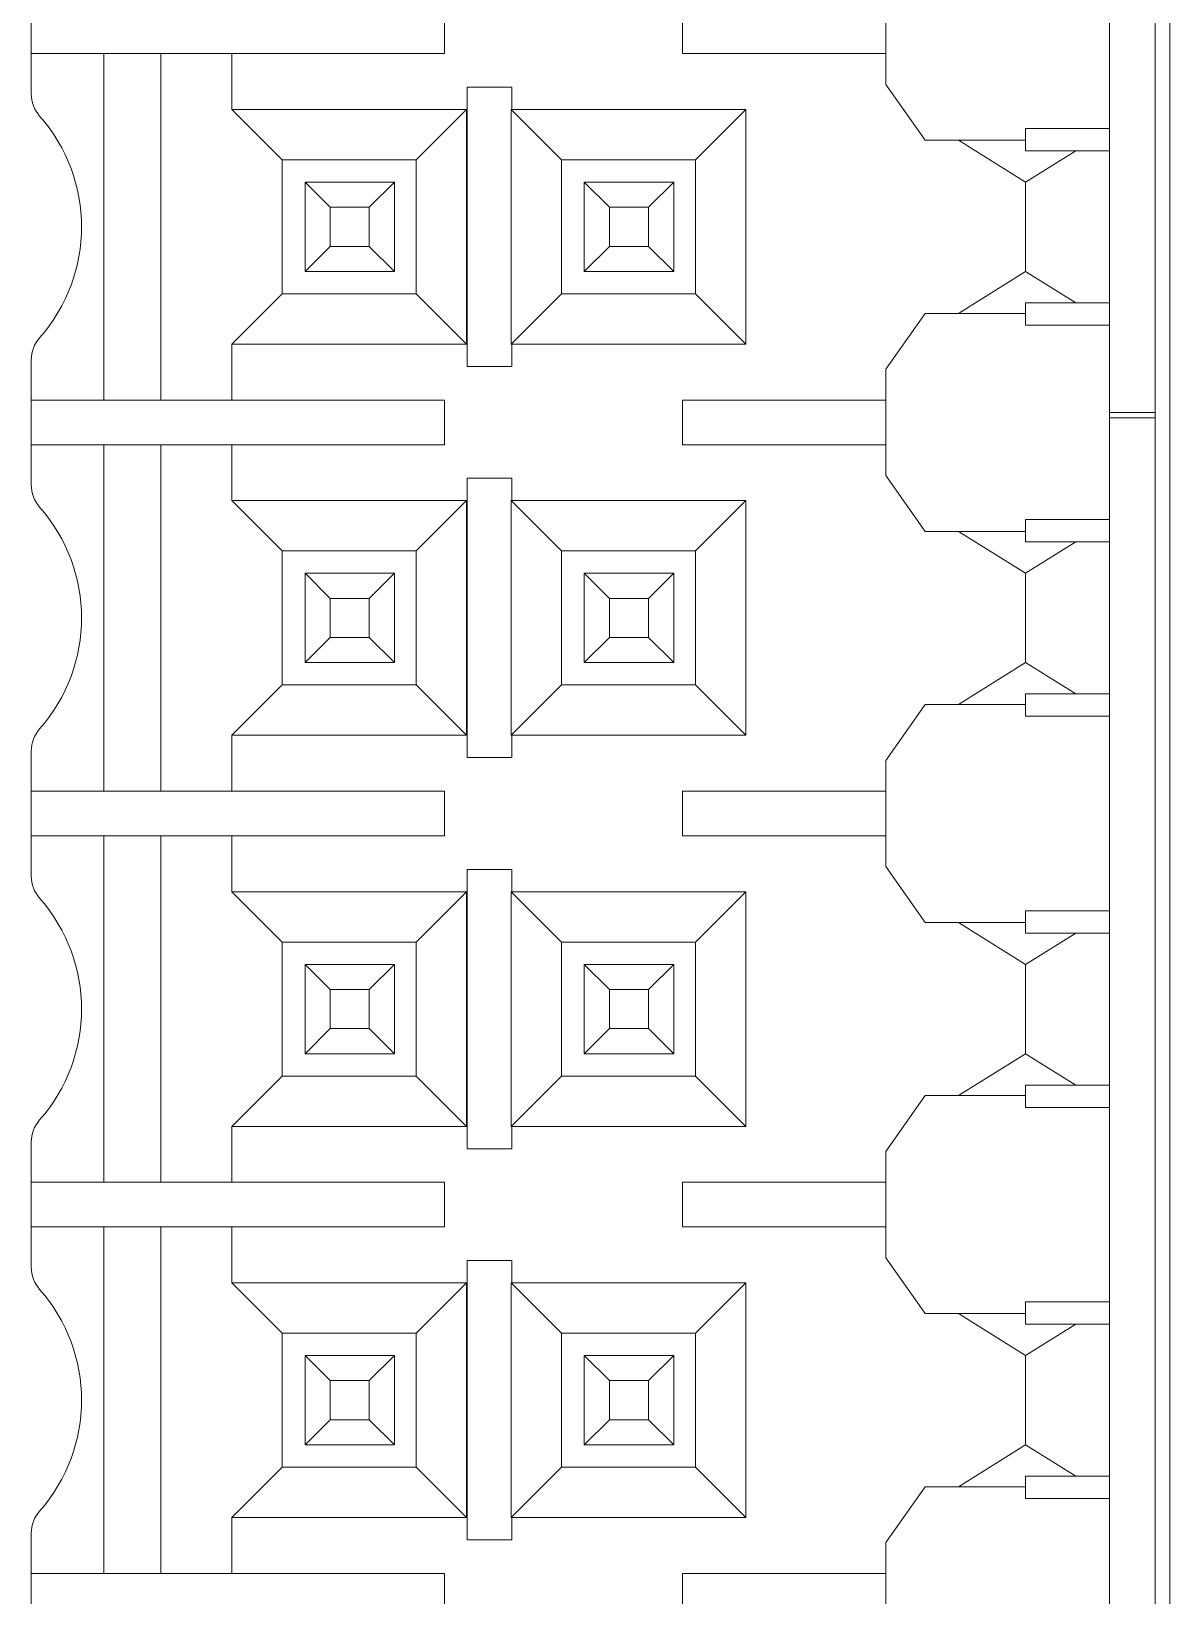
# Model space of a CAD drawing. Extents: x 222 to 1672, y 144 to 807.
# Drawn here: x 454.82 to 465.01, y 413.89 to 427.89 of the extents above; entities that cross this region are included whole.
import ezdxf

# ---------------------------------------------------------------- set-up
doc = ezdxf.new("R2010")
doc.units = 0
doc.header["$LTSCALE"] = 2
doc.header["$MEASUREMENT"] = 0
doc.layers.get('0').update_dxf_attribs({"linetype": 'CONTINUOUS'})

msp = doc.modelspace()

# ---------------------------------------------------------------- linework, layer by layer
at = {"linetype": 'Continuous', "lineweight": 5}
for p, q in [((465.01374, 398.90584), (465.01374, 442.86788)), ((464.88272, 442.73686), (464.88272, 399.03686)), ((464.47398, 427.01684), (464.47398, 428.75684)), ((454.82398, 428.44584), (454.82398, 427.32702)), ((462.47398, 427.41184), (462.47398, 428.36184)), ((458.5238, 427.68684), (458.5238, 428.08684)), ((460.65398, 427.68684), (460.65398, 428.08684)), ((454.82398, 427.68684), (458.5238, 427.68684)), ((455.47398, 424.58684), (455.47398, 427.68684)), ((455.98398, 427.68684), (455.98398, 424.58684)), ((456.61935, 427.68684), (456.61935, 427.18684)), ((460.65398, 427.68684), (462.47398, 427.68684)), ((459.12398, 427.38684), (458.72398, 427.38684)), ((458.72398, 427.38684), (458.72398, 424.88684)), ((459.12398, 427.18684), (459.12398, 427.38684)), ((462.47398, 427.41184), (462.82398, 426.91184)), ((456.61935, 427.18684), (457.06939, 426.73685)), ((458.71935, 427.18684), (456.61935, 427.18684)), ((458.71935, 427.18684), (458.26935, 426.73684)), ((458.71935, 425.08684), (458.71935, 427.18684)), ((459.11935, 427.18684), (459.12398, 427.18684)), ((459.11935, 427.18684), (459.56935, 426.73684)), ((459.11935, 427.18684), (459.11935, 425.08684)), ((461.21935, 427.18684), (459.12398, 427.18684)), ((461.21935, 427.18684), (460.76935, 426.73684)), ((461.21935, 425.08684), (461.21935, 427.18684)), ((463.72398, 427.01684), (464.47398, 427.01684)), ((463.72398, 426.91184), (463.72398, 427.01684)), ((464.47398, 427.01684), (464.47398, 426.81684)), ((463.72398, 426.91184), (462.82398, 426.91184)), ((463.12398, 426.91184), (463.72398, 426.53684)), ((463.72398, 426.91184), (463.72398, 426.81684)), ((458.26935, 426.73684), (457.06936, 426.73684)), ((457.0694, 426.73684), (457.0694, 425.53684)), ((458.26935, 425.53684), (458.26935, 426.73684)), ((460.76935, 426.73684), (459.56935, 426.73684)), ((459.56935, 426.73684), (459.56935, 425.53684)), ((460.76935, 425.53684), (460.76935, 426.73684)), ((464.47398, 426.81684), (463.72398, 426.81684)), ((463.72398, 426.53684), (464.17197, 426.81684)), ((464.47398, 425.45684), (464.47398, 426.81684)), ((458.07398, 426.53684), (457.27398, 426.53684)), ((457.27398, 426.53684), (457.49898, 426.31184)), ((457.27398, 426.53684), (457.27398, 425.73684)), ((458.07398, 426.53684), (457.84898, 426.31184)), ((458.07398, 425.73684), (458.07398, 426.53684)), ((460.57398, 426.53684), (459.77398, 426.53684)), ((459.77398, 426.53684), (459.99898, 426.31184)), ((459.77398, 426.53684), (459.77398, 425.73684)), ((460.57398, 426.53684), (460.34898, 426.31184)), ((460.57398, 425.73684), (460.57398, 426.53684)), ((463.72398, 426.53684), (463.72398, 425.73684)), ((457.84898, 426.31184), (457.49898, 426.31184)), ((457.49898, 426.31184), (457.49898, 425.96184)), ((457.84898, 425.96184), (457.84898, 426.31184)), ((459.99898, 426.31184), (459.99898, 425.96184)), ((460.34898, 426.31184), (459.99898, 426.31184)), ((460.34898, 425.96184), (460.34898, 426.31184)), ((457.27398, 425.73684), (457.49898, 425.96184)), ((457.49898, 425.96184), (457.84898, 425.96184)), ((458.07398, 425.73684), (457.84898, 425.96184)), ((459.77398, 425.73684), (459.99898, 425.96184)), ((459.99898, 425.96184), (460.34898, 425.96184)), ((460.57398, 425.73684), (460.34898, 425.96184)), ((457.27398, 425.73684), (458.07398, 425.73684)), ((459.77398, 425.73684), (460.57398, 425.73684)), ((463.72398, 425.73684), (463.12398, 425.36184)), ((464.17199, 425.45684), (463.72398, 425.73684)), ((456.61935, 425.08684), (457.06939, 425.53683)), ((457.06936, 425.53684), (458.26935, 425.53684)), ((458.71935, 425.08684), (458.26935, 425.53684)), ((459.11935, 425.08684), (459.56935, 425.53684)), ((459.56935, 425.53684), (460.76935, 425.53684)), ((461.21935, 425.08684), (460.76935, 425.53684)), ((462.82398, 425.36184), (462.47398, 424.86184)), ((463.72398, 425.36184), (462.82398, 425.36184)), ((463.72398, 425.45684), (463.72398, 425.36184)), ((464.47398, 425.45684), (463.72398, 425.45684)), ((463.72398, 425.25684), (463.72398, 425.36184)), ((464.47398, 425.45684), (464.47398, 425.25684)), ((463.72398, 425.25684), (464.47398, 425.25684)), ((464.47398, 423.51684), (464.47398, 425.25684)), ((456.61935, 425.08684), (456.61935, 424.58684)), ((456.61935, 425.08684), (458.71935, 425.08684)), ((459.11935, 425.08684), (459.12398, 425.08684)), ((459.12398, 425.08684), (461.21935, 425.08684)), ((459.12398, 424.88684), (459.12398, 425.08684)), ((454.82398, 424.94584), (454.82398, 423.82702)), ((458.72398, 424.88684), (459.12398, 424.88684)), ((462.47398, 423.91184), (462.47398, 424.86184)), ((454.82398, 424.58684), (458.5238, 424.58684)), ((458.5238, 424.18684), (458.5238, 424.58684)), ((460.65398, 424.18684), (460.65398, 424.58684)), ((460.65398, 424.58684), (462.47398, 424.58684)), ((464.47398, 424.47684), (464.88272, 424.47684)), ((464.47398, 424.42675), (464.88272, 424.42675)), ((454.82398, 424.18684), (458.5238, 424.18684)), ((455.47398, 421.08684), (455.47398, 424.18684)), ((455.98398, 424.18684), (455.98398, 421.08684)), ((456.61935, 424.18684), (456.61935, 423.68684)), ((460.65398, 424.18684), (462.47398, 424.18684)), ((459.12398, 423.88684), (458.72398, 423.88684)), ((458.72398, 423.88684), (458.72398, 421.38684)), ((459.12398, 423.68684), (459.12398, 423.88684)), ((462.47398, 423.91184), (462.82398, 423.41184)), ((458.71935, 423.68684), (456.61935, 423.68684)), ((456.61935, 423.68684), (457.06939, 423.23685)), ((458.71935, 423.68684), (458.26935, 423.23684)), ((458.71935, 421.58684), (458.71935, 423.68684)), ((459.11935, 423.68684), (459.12398, 423.68684)), ((459.11935, 423.68684), (459.56935, 423.23684)), ((459.11935, 423.68684), (459.11935, 421.58684)), ((461.21935, 423.68684), (459.12398, 423.68684)), ((461.21935, 423.68684), (460.76935, 423.23684)), ((461.21935, 421.58684), (461.21935, 423.68684)), ((463.72398, 423.51684), (464.47398, 423.51684)), ((463.72398, 423.41184), (463.72398, 423.51684)), ((464.47398, 423.51684), (464.47398, 423.31684)), ((463.72398, 423.41184), (462.82398, 423.41184)), ((463.12398, 423.41184), (463.72398, 423.03684)), ((463.72398, 423.41184), (463.72398, 423.31684)), ((458.26935, 423.23684), (457.06936, 423.23684)), ((457.0694, 423.23684), (457.0694, 422.03684)), ((458.26935, 422.03684), (458.26935, 423.23684)), ((460.76935, 423.23684), (459.56935, 423.23684)), ((459.56935, 423.23684), (459.56935, 422.03684)), ((460.76935, 422.03684), (460.76935, 423.23684)), ((464.47398, 423.31684), (463.72398, 423.31684)), ((463.72398, 423.03684), (464.17197, 423.31684)), ((464.47398, 421.95684), (464.47398, 423.31684)), ((457.27398, 423.03684), (457.27398, 422.23684)), ((457.27398, 423.03684), (457.49898, 422.81184)), ((458.07398, 423.03684), (457.27398, 423.03684)), ((458.07398, 423.03684), (457.84898, 422.81184)), ((458.07398, 422.23684), (458.07398, 423.03684)), ((459.77398, 423.03684), (459.77398, 422.23684)), ((459.77398, 423.03684), (459.99898, 422.81184)), ((460.57398, 423.03684), (459.77398, 423.03684)), ((460.57398, 423.03684), (460.34898, 422.81184)), ((460.57398, 422.23684), (460.57398, 423.03684)), ((463.72398, 423.03684), (463.72398, 422.23684)), ((457.84898, 422.81184), (457.49898, 422.81184)), ((457.49898, 422.81184), (457.49898, 422.46184)), ((457.84898, 422.46184), (457.84898, 422.81184)), ((459.99898, 422.81184), (459.99898, 422.46184)), ((460.34898, 422.81184), (459.99898, 422.81184)), ((460.34898, 422.46184), (460.34898, 422.81184)), ((457.27398, 422.23684), (457.49898, 422.46184)), ((457.49898, 422.46184), (457.84898, 422.46184)), ((458.07398, 422.23684), (457.84898, 422.46184)), ((459.77398, 422.23684), (459.99898, 422.46184)), ((459.99898, 422.46184), (460.34898, 422.46184)), ((460.57398, 422.23684), (460.34898, 422.46184)), ((457.27398, 422.23684), (458.07398, 422.23684)), ((459.77398, 422.23684), (460.57398, 422.23684)), ((463.72398, 422.23684), (463.12398, 421.86184)), ((464.17199, 421.95684), (463.72398, 422.23684)), ((456.61935, 421.58684), (457.06939, 422.03683)), ((457.06936, 422.03684), (458.26935, 422.03684)), ((458.71935, 421.58684), (458.26935, 422.03684)), ((459.11935, 421.58684), (459.56935, 422.03684)), ((459.56935, 422.03684), (460.76935, 422.03684)), ((461.21935, 421.58684), (460.76935, 422.03684)), ((462.82398, 421.86184), (462.47398, 421.36184)), ((463.72398, 421.86184), (462.82398, 421.86184)), ((463.72398, 421.95684), (463.72398, 421.86184)), ((464.47398, 421.95684), (463.72398, 421.95684)), ((463.72398, 421.75684), (463.72398, 421.86184)), ((464.47398, 421.95684), (464.47398, 421.75684)), ((463.72398, 421.75684), (464.47398, 421.75684)), ((464.47398, 420.01684), (464.47398, 421.75684)), ((456.61935, 421.58684), (458.71935, 421.58684)), ((456.61935, 421.58684), (456.61935, 421.08684)), ((459.11935, 421.58684), (459.12398, 421.58684)), ((459.12398, 421.58684), (461.21935, 421.58684)), ((459.12398, 421.38684), (459.12398, 421.58684)), ((454.82398, 421.44584), (454.82398, 420.32702)), ((458.72398, 421.38684), (459.12398, 421.38684)), ((462.47398, 420.41184), (462.47398, 421.36184)), ((454.82398, 421.08684), (458.5238, 421.08684)), ((458.5238, 420.68684), (458.5238, 421.08684)), ((460.65398, 420.68684), (460.65398, 421.08684)), ((460.65398, 421.08684), (462.47398, 421.08684)), ((454.82398, 420.68684), (458.5238, 420.68684)), ((455.47398, 417.58684), (455.47398, 420.68684)), ((455.98398, 420.68684), (455.98398, 417.58684)), ((456.61935, 420.68684), (456.61935, 420.18684)), ((460.65398, 420.68684), (462.47398, 420.68684)), ((459.12398, 420.38684), (458.72398, 420.38684)), ((458.72398, 420.38684), (458.72398, 417.88684)), ((459.12398, 420.18684), (459.12398, 420.38684)), ((462.47398, 420.41184), (462.82398, 419.91184)), ((456.61935, 420.18684), (457.06939, 419.73685)), ((458.71935, 420.18684), (456.61935, 420.18684)), ((458.71935, 420.18684), (458.26935, 419.73684)), ((458.71935, 418.08684), (458.71935, 420.18684)), ((459.11935, 420.18684), (459.11935, 418.08684)), ((459.11935, 420.18684), (459.56935, 419.73684)), ((459.11935, 420.18684), (459.12398, 420.18684)), ((461.21935, 420.18684), (459.12398, 420.18684)), ((461.21935, 420.18684), (460.76935, 419.73684)), ((461.21935, 418.08684), (461.21935, 420.18684)), ((463.72398, 420.01684), (464.47398, 420.01684)), ((463.72398, 419.91184), (463.72398, 420.01684)), ((464.47398, 420.01684), (464.47398, 419.81684)), ((463.72398, 419.91184), (462.82398, 419.91184)), ((463.12398, 419.91184), (463.72398, 419.53684)), ((463.72398, 419.91184), (463.72398, 419.81684)), ((458.26935, 419.73684), (457.06936, 419.73684)), ((457.0694, 419.73684), (457.0694, 418.53684)), ((458.26935, 418.53684), (458.26935, 419.73684)), ((459.56935, 419.73684), (459.56935, 418.53684)), ((460.76935, 419.73684), (459.56935, 419.73684)), ((460.76935, 418.53684), (460.76935, 419.73684)), ((464.47398, 419.81684), (463.72398, 419.81684)), ((463.72398, 419.53684), (464.17197, 419.81684)), ((464.47398, 418.45684), (464.47398, 419.81684)), ((457.27398, 419.53684), (457.27398, 418.73684)), ((457.27398, 419.53684), (457.49898, 419.31184)), ((458.07398, 419.53684), (457.27398, 419.53684)), ((458.07398, 419.53684), (457.84898, 419.31184)), ((458.07398, 418.73684), (458.07398, 419.53684)), ((460.57398, 419.53684), (459.77398, 419.53684)), ((459.77398, 419.53684), (459.99898, 419.31184)), ((459.77398, 419.53684), (459.77398, 418.73684)), ((460.57398, 419.53684), (460.34898, 419.31184)), ((460.57398, 418.73684), (460.57398, 419.53684)), ((463.72398, 419.53684), (463.72398, 418.73684)), ((457.49898, 419.31184), (457.49898, 418.96184)), ((457.84898, 419.31184), (457.49898, 419.31184)), ((457.84898, 418.96184), (457.84898, 419.31184)), ((459.99898, 419.31184), (459.99898, 418.96184)), ((460.34898, 419.31184), (459.99898, 419.31184)), ((460.34898, 418.96184), (460.34898, 419.31184)), ((457.27398, 418.73684), (457.49898, 418.96184)), ((457.49898, 418.96184), (457.84898, 418.96184)), ((458.07398, 418.73684), (457.84898, 418.96184)), ((459.77398, 418.73684), (459.99898, 418.96184)), ((459.99898, 418.96184), (460.34898, 418.96184)), ((460.57398, 418.73684), (460.34898, 418.96184)), ((457.27398, 418.73684), (458.07398, 418.73684)), ((459.77398, 418.73684), (460.57398, 418.73684)), ((463.72398, 418.73684), (463.12398, 418.36184)), ((464.17199, 418.45684), (463.72398, 418.73684)), ((456.61935, 418.08684), (457.06939, 418.53683)), ((457.06936, 418.53684), (458.26935, 418.53684)), ((458.71935, 418.08684), (458.26935, 418.53684)), ((459.11935, 418.08684), (459.56935, 418.53684)), ((459.56935, 418.53684), (460.76935, 418.53684)), ((461.21935, 418.08684), (460.76935, 418.53684)), ((462.82398, 418.36184), (462.47398, 417.86184)), ((463.72398, 418.36184), (462.82398, 418.36184)), ((463.72398, 418.45684), (463.72398, 418.36184)), ((464.47398, 418.45684), (463.72398, 418.45684)), ((463.72398, 418.25684), (463.72398, 418.36184)), ((464.47398, 418.45684), (464.47398, 418.25684)), ((463.72398, 418.25684), (464.47398, 418.25684)), ((464.47398, 416.51684), (464.47398, 418.25684)), ((456.61935, 418.08684), (456.61935, 417.58684)), ((456.61935, 418.08684), (458.71935, 418.08684)), ((459.11935, 418.08684), (459.12398, 418.08684)), ((459.12398, 418.08684), (461.21935, 418.08684)), ((459.12398, 417.88684), (459.12398, 418.08684)), ((454.82398, 417.94584), (454.82398, 416.82702)), ((458.72398, 417.88684), (459.12398, 417.88684)), ((462.47398, 416.91184), (462.47398, 417.86184)), ((454.82398, 417.58684), (458.5238, 417.58684)), ((458.5238, 417.18684), (458.5238, 417.58684)), ((460.65398, 417.18684), (460.65398, 417.58684)), ((460.65398, 417.58684), (462.47398, 417.58684)), ((454.82398, 417.18684), (458.5238, 417.18684)), ((455.47398, 414.08684), (455.47398, 417.18684)), ((455.98398, 417.18684), (455.98398, 414.08684)), ((456.61935, 417.18684), (456.61935, 416.68684)), ((460.65398, 417.18684), (462.47398, 417.18684)), ((459.12398, 416.88684), (458.72398, 416.88684)), ((458.72398, 416.88684), (458.72398, 414.38684)), ((459.12398, 416.68684), (459.12398, 416.88684)), ((462.47398, 416.91184), (462.82398, 416.41184)), ((456.61935, 416.68684), (457.06939, 416.23685)), ((458.71935, 416.68684), (456.61935, 416.68684)), ((458.71935, 416.68684), (458.26935, 416.23684)), ((458.71935, 414.58684), (458.71935, 416.68684)), ((459.11935, 416.68684), (459.12398, 416.68684)), ((459.11935, 416.68684), (459.56935, 416.23684)), ((459.11935, 416.68684), (459.11935, 414.58684)), ((461.21935, 416.68684), (459.12398, 416.68684)), ((461.21935, 416.68684), (460.76935, 416.23684)), ((461.21935, 414.58684), (461.21935, 416.68684)), ((463.72398, 416.51684), (464.47398, 416.51684)), ((463.72398, 416.41184), (463.72398, 416.51684)), ((464.47398, 416.51684), (464.47398, 416.31684)), ((463.72398, 416.41184), (462.82398, 416.41184)), ((463.12398, 416.41184), (463.72398, 416.03684)), ((463.72398, 416.41184), (463.72398, 416.31684)), ((458.26935, 416.23684), (457.06936, 416.23684)), ((457.0694, 416.23684), (457.0694, 415.03684)), ((458.26935, 415.03684), (458.26935, 416.23684)), ((460.76935, 416.23684), (459.56935, 416.23684)), ((459.56935, 416.23684), (459.56935, 415.03684)), ((460.76935, 415.03684), (460.76935, 416.23684)), ((464.47398, 416.31684), (463.72398, 416.31684)), ((463.72398, 416.03684), (464.17197, 416.31684)), ((464.47398, 414.95684), (464.47398, 416.31684)), ((458.07398, 416.03684), (457.27398, 416.03684)), ((457.27398, 416.03684), (457.49898, 415.81184)), ((457.27398, 416.03684), (457.27398, 415.23684)), ((458.07398, 416.03684), (457.84898, 415.81184)), ((458.07398, 415.23684), (458.07398, 416.03684)), ((459.77398, 416.03684), (459.77398, 415.23684)), ((459.77398, 416.03684), (459.99898, 415.81184)), ((460.57398, 416.03684), (459.77398, 416.03684)), ((460.57398, 416.03684), (460.34898, 415.81184)), ((460.57398, 415.23684), (460.57398, 416.03684)), ((463.72398, 416.03684), (463.72398, 415.23684)), ((457.84898, 415.81184), (457.49898, 415.81184)), ((457.49898, 415.81184), (457.49898, 415.46184)), ((457.84898, 415.46184), (457.84898, 415.81184)), ((459.99898, 415.81184), (459.99898, 415.46184)), ((460.34898, 415.81184), (459.99898, 415.81184)), ((460.34898, 415.46184), (460.34898, 415.81184)), ((457.27398, 415.23684), (457.49898, 415.46184)), ((457.49898, 415.46184), (457.84898, 415.46184)), ((458.07398, 415.23684), (457.84898, 415.46184)), ((459.77398, 415.23684), (459.99898, 415.46184)), ((459.99898, 415.46184), (460.34898, 415.46184)), ((460.57398, 415.23684), (460.34898, 415.46184)), ((457.27398, 415.23684), (458.07398, 415.23684)), ((459.77398, 415.23684), (460.57398, 415.23684)), ((463.72398, 415.23684), (463.12398, 414.86184)), ((464.17199, 414.95684), (463.72398, 415.23684)), ((456.61935, 414.58684), (457.06939, 415.03683)), ((457.06936, 415.03684), (458.26935, 415.03684)), ((458.71935, 414.58684), (458.26935, 415.03684)), ((459.11935, 414.58684), (459.56935, 415.03684)), ((459.56935, 415.03684), (460.76935, 415.03684)), ((461.21935, 414.58684), (460.76935, 415.03684)), ((462.82398, 414.86184), (462.47398, 414.36184)), ((463.72398, 414.86184), (462.82398, 414.86184)), ((463.72398, 414.95684), (463.72398, 414.86184)), ((464.47398, 414.95684), (463.72398, 414.95684)), ((463.72398, 414.75684), (463.72398, 414.86184)), ((464.47398, 414.95684), (464.47398, 414.75684)), ((463.72398, 414.75684), (464.47398, 414.75684)), ((464.47398, 413.01684), (464.47398, 414.75684)), ((456.61935, 414.58684), (458.71935, 414.58684)), ((456.61935, 414.58684), (456.61935, 414.08684)), ((459.11935, 414.58684), (459.12398, 414.58684)), ((459.12398, 414.58684), (461.21935, 414.58684)), ((459.12398, 414.38684), (459.12398, 414.58684)), ((454.82398, 414.44584), (454.82398, 413.32702)), ((458.72398, 414.38684), (459.12398, 414.38684)), ((462.47398, 413.41184), (462.47398, 414.36184)), ((454.82398, 414.08684), (458.5238, 414.08684)), ((458.5238, 413.68684), (458.5238, 414.08684)), ((460.65398, 413.68684), (460.65398, 414.08684)), ((460.65398, 414.08684), (462.47398, 414.08684))]:
    msp.add_line(p, q, dxfattribs=at)
for centre, radius, start, end in [((455.12398, 427.32702), 0.3, 180, 221.409622), ((453.77398, 426.13643), 1.5, 318.590378, 41.409622), ((455.12398, 424.94584), 0.3, 138.590378, 180), ((455.12398, 423.82702), 0.3, 180, 221.409622), ((453.77398, 422.63643), 1.5, 318.590378, 41.409622), ((455.12398, 421.44584), 0.3, 138.590378, 180), ((455.12398, 420.32702), 0.3, 180, 221.409622), ((453.77398, 419.13643), 1.5, 318.590378, 41.409622), ((455.12398, 417.94584), 0.3, 138.590378, 180), ((455.12398, 416.82702), 0.3, 180, 221.409622), ((453.77398, 415.63643), 1.5, 318.590378, 41.409622), ((455.12398, 414.44584), 0.3, 138.590378, 180)]:
    msp.add_arc(centre, radius, start, end, dxfattribs=at)

doc.saveas('drawing.dxf')
